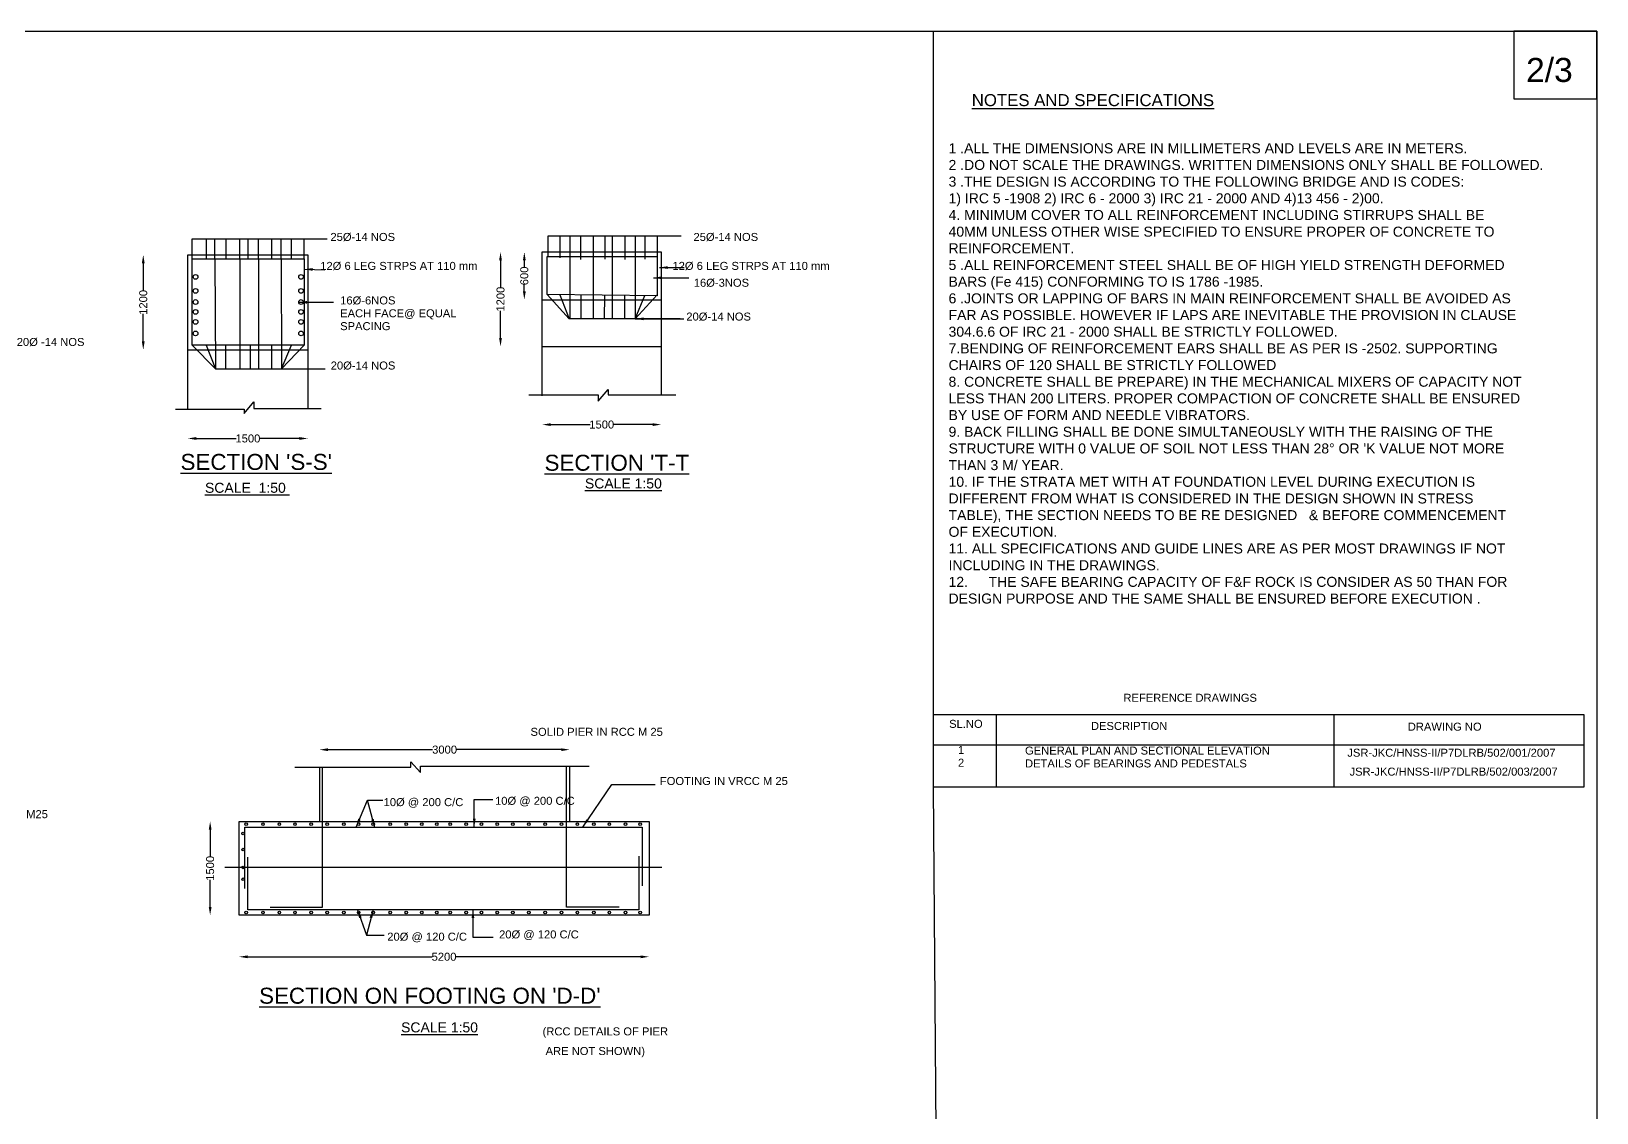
# Model space of a CAD drawing. Header units: millimetres. Extents: x -29137 to 12827, y 59507 to 86532.
# Drawn here: x -6729 to 12827, y 73020 to 86532 of the extents above; entities that cross this region are included whole.
import ezdxf

# ---------------------------------------------------------------- set-up
doc = ezdxf.new("R2010")
doc.units = ezdxf.units.MM
doc.header["$MEASUREMENT"] = 0
doc.layers.add('DRAWING', color=2, linetype='Continuous')
doc.layers.add('TEXT', color=7, linetype='Continuous')
doc.styles.get("Standard").update_dxf_attribs({"font": 'arial.ttf', "height": 100})
doc.dimstyles.get("Standard").update_dxf_attribs({"dimtxt": 100, "dimasz": 105, "dimexe": 0.18, "dimexo": 0.0625, "dimgap": 0.09, "dimtad": 0, "dimdec": 0, "dimzin": 0, "dimdsep": 46, "dimtxsty": 'Standard', "dimcen": 0.09, "dimse1": 1, "dimse2": 1, "dimadec": 0, "dimazin": 0, "dimtfac": 1, "dimtdec": 0, "dimtofl": 0, "dimtmove": 0, "dimatfit": 3, "dimfxl": 1, "dimtolj": 1, "dimtzin": 0, "dimarcsym": 0})

# ---------------------------------------------------------------- blocks, each defined once
blk = doc.blocks.new('*D77')
at = {"layer": 'Defpoints', "color": 0, "transparency": 16777216}
for p in [(-4773, 83739), (-5330, 82552), (-4773, 82552)]:
    blk.add_point(p, dxfattribs=at)
at = {"layer": 'TEXT', "color": 0, "lineweight": -2, "transparency": 16777216}
for p, q in [((-5330, 83634), (-5330, 83290)), ((-5330, 82657), (-5330, 83001))]:
    blk.add_line(p, q, dxfattribs=at)
at = {"layer": 'TEXT', "color": 0, "transparency": 16777216}
for points in [[(-5348, 83634), (-5313, 83634), (-5330, 83739)], [(-5348, 82657), (-5313, 82657), (-5330, 82552)]]:
    blk.add_solid(points, dxfattribs=at)
at = {"layer": 'TEXT', "color": 0, "transparency": 16777216, "insert": (-5330, 83145), "char_height": 100, "attachment_point": 5, "rotation": 90}
blk.add_mtext('\\A1;1200', dxfattribs=at)
blk = doc.blocks.new('*D78')
at = {"layer": 'Defpoints', "color": 0, "transparency": 16777216}
for p in [(-4773, 81812), (-3274, 81812), (-3274, 81444)]:
    blk.add_point(p, dxfattribs=at)
at = {"layer": 'TEXT', "color": 0, "lineweight": -2, "transparency": 16777216}
for p, q in [((-4668, 81444), (-4168, 81444)), ((-3379, 81444), (-3879, 81444))]:
    blk.add_line(p, q, dxfattribs=at)
at = {"layer": 'TEXT', "color": 0, "transparency": 16777216}
for points in [[(-4668, 81462), (-4668, 81427), (-4773, 81444)], [(-3379, 81462), (-3379, 81427), (-3274, 81444)]]:
    blk.add_solid(points, dxfattribs=at)
at = {"layer": 'TEXT', "color": 0, "transparency": 16777216, "insert": (-4023, 81444), "char_height": 100, "attachment_point": 5}
blk.add_mtext('\\A1;1500', dxfattribs=at)
blk = doc.blocks.new('*D79')
at = {"layer": 'Defpoints', "color": 0, "transparency": 16777216}
for p in [(-349, 83774), (-867, 82595), (-345, 82595)]:
    blk.add_point(p, dxfattribs=at)
at = {"layer": 'TEXT', "color": 0, "lineweight": -2, "transparency": 16777216}
for p, q in [((-867, 83669), (-867, 83329)), ((-867, 82700), (-867, 83040))]:
    blk.add_line(p, q, dxfattribs=at)
at = {"layer": 'TEXT', "color": 0, "transparency": 16777216}
for points in [[(-885, 83669), (-850, 83669), (-867, 83774)], [(-885, 82700), (-850, 82700), (-867, 82595)]]:
    blk.add_solid(points, dxfattribs=at)
at = {"layer": 'TEXT', "color": 0, "transparency": 16777216, "insert": (-867, 83185), "char_height": 100, "attachment_point": 5, "rotation": 90}
blk.add_mtext('\\A1;1200', dxfattribs=at)
blk = doc.blocks.new('*D80')
at = {"layer": 'Defpoints', "color": 0, "transparency": 16777216}
for p in [(-349, 83774), (-570, 83178), (-345, 83178)]:
    blk.add_point(p, dxfattribs=at)
at = {"layer": 'TEXT', "color": 0, "lineweight": -2, "transparency": 16777216}
for p, q in [((-570, 83669), (-570, 83587)), ((-570, 83283), (-570, 83366))]:
    blk.add_line(p, q, dxfattribs=at)
at = {"layer": 'TEXT', "color": 0, "transparency": 16777216}
for points in [[(-587, 83669), (-552, 83669), (-570, 83774)], [(-587, 83283), (-552, 83283), (-570, 83178)]]:
    blk.add_solid(points, dxfattribs=at)
at = {"layer": 'TEXT', "color": 0, "transparency": 16777216, "insert": (-570, 83476), "char_height": 100, "attachment_point": 5, "rotation": 90}
blk.add_mtext('\\A1;600', dxfattribs=at)
blk = doc.blocks.new('*D81')
at = {"layer": 'Defpoints', "color": 0, "transparency": 16777216}
for p in [(-4495, 76660), (-4133, 76660), (-4133, 75487)]:
    blk.add_point(p, dxfattribs=at)
at = {"layer": 'TEXT', "color": 0, "lineweight": -2, "transparency": 16777216}
for p, q in [((-4495, 76555), (-4495, 76218)), ((-4495, 75592), (-4495, 75929))]:
    blk.add_line(p, q, dxfattribs=at)
at = {"layer": 'TEXT', "color": 0, "transparency": 16777216}
for points in [[(-4512, 76555), (-4477, 76555), (-4495, 76660)], [(-4512, 75592), (-4477, 75592), (-4495, 75487)]]:
    blk.add_solid(points, dxfattribs=at)
at = {"layer": 'TEXT', "color": 0, "transparency": 16777216, "insert": (-4495, 76073), "char_height": 100, "attachment_point": 5, "rotation": 90}
blk.add_mtext('\\A1;1500', dxfattribs=at)
blk = doc.blocks.new('*D82')
at = {"layer": 'Defpoints', "color": 0, "transparency": 16777216}
for p in [(-4133, 75487), (988, 75487), (988, 74968)]:
    blk.add_point(p, dxfattribs=at)
at = {"layer": 'TEXT', "color": 0, "lineweight": -2, "transparency": 16777216}
for p, q in [((-4028, 74968), (-1722, 74968)), ((883, 74968), (-1423, 74968))]:
    blk.add_line(p, q, dxfattribs=at)
at = {"layer": 'TEXT', "color": 0, "transparency": 16777216}
for points in [[(-4028, 74985), (-4028, 74950), (-4133, 74968)], [(883, 74985), (883, 74950), (988, 74968)]]:
    blk.add_solid(points, dxfattribs=at)
at = {"layer": 'TEXT', "color": 0, "transparency": 16777216, "insert": (-1573, 74968), "char_height": 100, "attachment_point": 5}
blk.add_mtext('\\A1;5200', dxfattribs=at)
blk = doc.blocks.new('*D83')
at = {"layer": 'Defpoints', "color": 0, "transparency": 16777216}
for p in [(-4, 77556), (-3129, 76660), (-4, 76660)]:
    blk.add_point(p, dxfattribs=at)
at = {"layer": 'TEXT', "color": 0, "lineweight": -2, "transparency": 16777216}
for p, q in [((-3024, 77556), (-1716, 77556)), ((-109, 77556), (-1417, 77556))]:
    blk.add_line(p, q, dxfattribs=at)
at = {"layer": 'TEXT', "color": 0, "transparency": 16777216}
for points in [[(-3024, 77573), (-3024, 77538), (-3129, 77556)], [(-109, 77573), (-109, 77538), (-4, 77556)]]:
    blk.add_solid(points, dxfattribs=at)
at = {"layer": 'TEXT', "color": 0, "transparency": 16777216, "insert": (-1566, 77556), "char_height": 100, "attachment_point": 5}
blk.add_mtext('\\A1;3000', dxfattribs=at)
blk = doc.blocks.new('*D120')
at = {"layer": 'Defpoints', "color": 0, "transparency": 16777216}
for p in [(-345, 81979), (1139, 81992), (1139, 81618)]:
    blk.add_point(p, dxfattribs=at)
at = {"layer": 'TEXT', "color": 0, "lineweight": -2, "transparency": 16777216}
for p, q in [((-240, 81618), (252, 81618)), ((1034, 81618), (541, 81618))]:
    blk.add_line(p, q, dxfattribs=at)
at = {"layer": 'TEXT', "color": 0, "transparency": 16777216}
for points in [[(-240, 81635), (-240, 81600), (-345, 81618)], [(1034, 81635), (1034, 81600), (1139, 81618)]]:
    blk.add_solid(points, dxfattribs=at)
at = {"layer": 'TEXT', "color": 0, "transparency": 16777216, "insert": (397, 81618), "char_height": 100, "attachment_point": 5}
blk.add_mtext('\\A1;1500', dxfattribs=at)

msp = doc.modelspace()

# ---------------------------------------------------------------- linework, layer by layer
at = {"layer": 'DRAWING', "color": 0}
for points in [[(-29136.7, 86532.1), (12826.5, 86532.1), (12826.5, 59507.4), (-29136.7, 59507.4)], [(-4717.6, 83688), (-3318.9, 83688), (-3318.9, 82611.8), (-4717.6, 82611.8)], [(-4133.1, 76659.7), (987.9, 76659.7), (987.9, 75486.8), (-4133.1, 75486.8)]]:
    msp.add_lwpolyline(points, close=True, dxfattribs=at)
for points in [[(-4717.6, 83688), (-4717.6, 83940.7), (-3032.2, 83940.7)], [(-4540.2, 83688), (-4540.2, 83940.7)], [(-4434.2, 83688), (-4434.2, 83940.7)], [(-4292.9, 83688), (-4292.9, 83940.7)], [(-4125.1, 83688), (-4125.1, 83940.7)], [(-4018.3, 83688), (-4018.3, 83940.7)], [(-3888.9, 83688), (-3888.9, 83940.7)], [(-3725.5, 83688), (-3725.5, 83940.7)], [(-3608.4, 83688), (-3608.4, 83940.7)], [(-3478.2, 83688), (-3478.2, 83940.7)], [(-3318.9, 83688), (-3318.9, 83940.7)], [(1377.8, 82939.2), (-8.7, 82939.2), (-285.3, 83242.5), (-285.3, 83709.8), (-285.3, 83718.2), (-273.7, 83718.2), (-273.7, 83975.5), (1388.2, 83975.5)], [(-124.3, 83975.5), (-124.3, 83703.3)], [(-2.4, 83975.5), (-2.4, 82939.2)], [(131, 83975.5), (131, 83680.3)], [(289.9, 83975.5), (289.9, 82939.2)], [(434.7, 83975.5), (434.7, 83685.9)], [(528.2, 83975.5), (528.2, 82939.2)], [(689.9, 83680.3), (689.9, 83975.5)], [(814.7, 83975.5), (814.7, 82939.2)], [(936.8, 83975.5), (936.8, 83683.1)], [(1090.8, 83975.5), (1090.8, 83251)], [(-4772.7, 81811.9), (-4772.7, 83738.5), (-3273.6, 83738.5), (-3273.6, 81817.5)], [(-348.7, 83774.4), (1138.7, 83774.4), (1138.7, 81985.6)], [(-345.5, 81979.2), (-345.5, 83774.4)], [(-273.7, 83718.2), (1090.8, 83718.2)], [(-4434.2, 83688), (-4426.5, 82315.1)], [(-4125.1, 83688), (-4125.1, 82315.1)], [(-3888.9, 83688), (-3888.9, 82315.1)], [(-3608.4, 83688), (-3601.9, 82315.1)], [(-345.5, 83178.4), (1138.7, 83178.4)], [(1090.8, 83251), (1090.8, 83228.7), (-285.3, 83242.5)], [(-127.1, 83240.9), (-8.7, 82939.2)], [(136.5, 83238.2), (136.5, 82939.2)], [(431.7, 82939.2), (434.7, 83235.3)], [(684.5, 82939.2), (687.5, 83232.7)], [(814.7, 82939.2), (1090.8, 83239.8)], [(814.7, 82939.2), (936.8, 83230.2)], [(-4772.7, 82551.8), (-3273.6, 82551.8)], [(-4717.6, 82611.8), (-4426.5, 82315.1), (-3058.6, 82315.1)], [(-4543.4, 82611.8), (-4426.5, 82315.1)], [(-4297.3, 82315.1), (-4297.3, 82611.8)], [(-3991.4, 82315.1), (-3991.4, 82611.8)], [(-3723.8, 82315.1), (-3723.8, 82611.8)], [(-3318.9, 82611.8), (-3601.9, 82315.1)], [(-3601.9, 82315.1), (-3480.3, 82611.8)], [(-345.5, 82595.1), (1138.7, 82595.1)], [(-513.9, 81991.7), (351.2, 81991.7), (351.2, 81909.6), (476.4, 82054.3), (476.4, 81991.7), (1324.3, 81991.7)], [(-4926.8, 81811.9), (-4070.6, 81811.9), (-4070.6, 81754.6), (-3949.6, 81900.2), (-3949.6, 81817.5), (-3106.5, 81817.5)], [(-3745.7, 75588.6), (-3090, 75588.6), (-3090, 77337.8)], [(-3437.3, 77337.8), (-1989.7, 77337.8), (-1989.7, 77404), (-1868.2, 77269.7), (-1868.2, 77348.3), (241, 77348.3)], [(-3128.7, 77337.8), (-3128.7, 76659.7)], [(614, 75587.1), (-44.4, 75587.1), (-44.4, 77348.3)], [(-4, 77348.3), (-4, 76659.7)], [(-4062.8, 75820.9), (-4062.8, 76589.2), (900.3, 76589.2), (900.3, 75855.8)], [(1148.9, 76082.5), (-4310.7, 76082.5)], [(859.5, 76225.4), (859.5, 75556.1), (-4025.9, 75556.1), (-4025.9, 76213.6)]]:
    msp.add_lwpolyline(points, dxfattribs=at)
for centre in [(-4677.5, 83462.6), (-4677.5, 83287.9), (-3359.5, 83462.6), (-3359.5, 83287.9), (-4677.5, 83149.5), (-3359.5, 83149.5), (-4677.5, 83025), (-4677.5, 82901.4), (-3359.5, 83025), (-3359.5, 82901.4), (-4677.5, 82756.1), (-3359.5, 82756.1)]:
    msp.add_circle(centre, 29.3, dxfattribs=at)
at = {"layer": 'TEXT'}
msp.add_lwpolyline([(4636.1, 64727.7), (4539.7, 77088.2), (4539.7, 86532.1)], dxfattribs=at)
at = {"layer": 'TEXT', "color": 0}
for points in [[(12826.5, 86532.1), (11790.4, 86532.1), (11790.4, 85688.9), (12826.5, 85688.9)], [(4539.7, 77996.9), (12665.3, 77996.9), (12665.3, 77088.2), (4539.7, 77088.2)]]:
    msp.add_lwpolyline(points, close=True, dxfattribs=at)
for points in [[(5326, 77996.9), (5326, 77088.2)], [(9541, 77996.9), (9541, 77088.2)], [(12665.3, 77613.6), (4539.7, 77613.6)]]:
    msp.add_lwpolyline(points, dxfattribs=at)
for centre in [(-4084.1, 76507.5), (-4043.9, 76625.2), (-3834.8, 76625.2), (-3630.4, 76625.2), (-3434.9, 76625.2), (-3233.5, 76625.2), (-3032.1, 76625.2), (-2824.8, 76625.2), (-2639.3, 76625.2), (-2458.7, 76625.2), (-2244.4, 76625.2), (-2044.4, 76625.2), (-1851.6, 76625.2), (-1664.1, 76625.2), (-1494.8, 76625.2), (-1296.5, 76625.2), (-1106.5, 76625.2), (-908, 76625.2), (-713.5, 76625.2), (-513, 76625.2), (-309.3, 76625.2), (-106.1, 76625.2), (92.3, 76625.2), (298.7, 76625.2), (492.3, 76625.2), (693.9, 76625.2), (877.3, 76625.2), (-4084.1, 76307), (-4084.1, 76084.7), (-4084.1, 75936.6), (-4043.9, 75520.9), (-3834.8, 75520.9), (-3630.4, 75520.9), (-3434.9, 75520.9), (-3233.5, 75520.9), (-3032.1, 75520.9), (-2824.8, 75520.9), (-2639.3, 75520.9), (-2458.7, 75520.9), (-2244.4, 75520.9), (-2044.4, 75520.9), (-1851.6, 75520.9), (-1664.1, 75520.9), (-1494.8, 75520.9), (-1296.5, 75520.9), (-1106.5, 75520.9), (-908, 75520.9), (-713.5, 75520.9), (-513, 75520.9), (-309.3, 75520.9), (-106.1, 75520.9), (92.3, 75520.9), (298.7, 75520.9), (492.3, 75520.9), (693.9, 75520.9), (877.3, 75520.9)]:
    msp.add_circle(centre, 16.2, dxfattribs=at)

# ---------------------------------------------------------------- texts
for s, height, p in [('2/3', 300, (11944.7, 85899.2)), ('%%UNOTES AND SPECIFICATIONS', 150, (5019.8, 85597.1)), ('25Ø-14 NOS', 100, (-2992, 83912.6)), ('25Ø-14 NOS', 100, (1543.5, 83912.6)), ('12Ø 6 LEG STRPS AT 110 mm ', 100, (-3119.2, 83550.7)), ('12Ø 6 LEG STRPS AT 110 mm ', 100, (1280.4, 83550.7)), ('16Ø-3NOS ', 100, (1546.8, 83340.1)), ('16Ø-6NOS ', 100, (-2870.7, 83119.3)), ('EACH FACE@ EQUAL', 100, (-2870.7, 82958.6)), ('20Ø-14 NOS', 100, (1453.8, 82917.5)), ('SPACING ', 100, (-2870.7, 82798)), ('20Ø -14 NOS', 100, (-6910.8, 82600.2)), ('20Ø-14 NOS', 100, (-2988.2, 82306)), ("%%USECTION 'S-S'", 200, (-4864.9, 81051.5)), ("%%USECTION 'T-T", 200, (-317.5, 81041.1)), ('%%USCALE  1:50 ', 125, (-4559.3, 80765.6)), ('%%USCALE 1:50', 125, (187.2, 80819.8)), ('REFERENCE DRAWINGS', 100, (6913.9, 78154.4)), ('SL.NO', 100, (4736.6, 77828.6)), ('DESCRIPTION ', 100, (6508.4, 77802.1)), ('DRAWING NO', 100, (10466.4, 77793.3)), ('SOLID PIER IN RCC M 25', 100, (-492.5, 77728.8)), ('2', 100, (4847.8, 77343)), ('1', 100, (4847.8, 77503.6)), ('GENERAL PLAN AND SECTIONAL ELEVATION', 100, (5684.9, 77494.5)), ('JSR-JKC/HNSS-II/P7DLRB/502/001/2007', 100, (9711.4, 77467.6)), ('DETAILS OF BEARINGS AND PEDESTALS', 100, (5684.9, 77333.8)), ('JSR-JKC/HNSS-II/P7DLRB/502/003/2007', 100, (9738.9, 77231.5)), ('FOOTING IN VRCC M 25 ', 100, (1123.3, 77114.4)), ('10Ø @ 200 C/C', 100, (-2327.8, 76850.4)), ('10Ø @ 200 C/C', 100, (-935.7, 76866.9)), ('FOOTING IN VRCC M25', 100, (-8081.2, 76700)), ('20Ø @ 120 C/C', 100, (-885.3, 75197.4)), ('20Ø @ 120 C/C', 100, (-2282, 75169.1)), ("%%USECTION ON FOOTING ON 'D-D'", 200, (-3883.4, 74381.6)), ('%%USCALE 1:50', 125, (-2109.6, 74023.4)), ('(RCC DETAILS OF PIER ', 100, (-342, 73985.7)), ('ARE NOT SHOWN)', 100, (-304.3, 73740.6))]:
    msp.add_text(s, height=height, dxfattribs=at).set_placement(p)
at = {"layer": 'TEXT', "color": 0, "insert": (4729.8, 85133.1), "char_height": 125, "width": 7192.15, "attachment_point": 1}
msp.add_mtext("1 .ALL THE DIMENSIONS ARE IN MILLIMETERS AND LEVELS ARE IN METERS. \\P2 .DO NOT SCALE THE DRAWINGS. WRITTEN DIMENSIONS ONLY SHALL BE FOLLOWED. \\P3 .THE DESIGN IS ACCORDING TO THE FOLLOWING BRIDGE AND IS CODES: \\P1) IRC 5 -1908 2) IRC 6 - 2000 3) IRC 21 - 2000 AND 4)13 456 - 2)00. \\P4. MINIMUM COVER TO ALL REINFORCEMENT INCLUDING STIRRUPS SHALL BE 40MM UNLESS OTHER WISE SPECIFIED TO ENSURE PROPER OF CONCRETE TO REINFORCEMENT. \\P5 .ALL REINFORCEMENT STEEL SHALL BE OF HIGH YIELD STRENGTH DEFORMED BARS (Fe 415) CONFORMING TO IS 1786 -1985. \\P6 .JOINTS OR LAPPING OF BARS IN MAIN REINFORCEMENT SHALL BE AVOIDED AS FAR AS POSSIBLE. HOWEVER IF LAPS ARE INEVITABLE THE PROVISION IN CLAUSE 304.6.6 OF IRC 21 - 2000 SHALL BE STRICTLY FOLLOWED. \\P7.BENDING OF REINFORCEMENT EARS SHALL BE AS PER IS -2502. SUPPORTING CHAIRS OF 120 SHALL BE STRICTLY FOLLOWED \\P8. CONCRETE SHALL BE PREPARE) IN THE MECHANICAL MIXERS OF CAPACITY NOT LESS THAN 200 LITERS. PROPER COMPACTION OF CONCRETE SHALL BE ENSURED BY USE OF FORM AND NEEDLE VIBRATORS. \\P9. BACK FILLING SHALL BE DONE SIMULTANEOUSLY WITH THE RAISING OF THE STRUCTURE WITH 0 VALUE OF SOIL NOT LESS THAN 28° OR 'K VALUE NOT MORE THAN 3 M/ YEAR. \\P10. IF THE STRATA MET WITH AT FOUNDATION LEVEL DURING EXECUTION IS DIFFERENT FROM WHAT IS CONSIDERED IN THE DESIGN SHOWN IN STRESS TABLE), THE SECTION NEEDS TO BE RE DESIGNED   & BEFORE COMMENCEMENT OF EXECUTION. \\P11. ALL SPECIFICATIONS AND GUIDE LINES ARE AS PER MOST DRAWINGS IF NOT INCLUDING IN THE DRAWINGS.\\P12.^ITHE SAFE BEARING CAPACITY OF F&F ROCK IS CONSIDER AS 50 THAN FOR DESIGN PURPOSE AND THE SAME SHALL BE ENSURED BEFORE EXECUTION . ", dxfattribs=at)

# ---------------------------------------------------------------- dimensions: what is measured, and where the dimension line sits
at = {"layer": 'TEXT', "color": 0}
for base, p1, p2, text, picture, middle in [((-5330.4, 82551.8), (-4772.7, 83738.5), (-4772.7, 82551.8), '1200', '*D77', (-5330.4, 83145.2)), ((-867.2, 82595.1), (-348.7, 83774.4), (-345.5, 82595.1), '1200', '*D79', (-867.2, 83184.8)), ((-570, 83178.4), (-348.7, 83774.4), (-345.5, 83178.4), '600', '*D80', (-570, 83476.4)), ((-4494.7, 76659.7), (-4133.1, 75486.8), (-4133.1, 76659.7), '1500', '*D81', (-4494.7, 76073.2))]:
    dim = msp.add_linear_dim(base=base, p1=p1, p2=p2, angle=90, text=text, dimstyle='Standard', dxfattribs=at)
    dim.commit()
    dim.dimension.update_dxf_attribs({"geometry": picture, "text_midpoint": middle})
for base, p1, p2, text, picture, middle in [((1138.7, 81617.7), (-345.5, 81979.2), (1138.7, 81991.7), '1500', '*D120', (396.6, 81617.7)), ((-3273.6, 81444.3), (-4772.7, 81811.9), (-3273.6, 81811.9), '1500', '*D78', (-4023.2, 81444.3)), ((-4, 77555.7), (-3128.7, 76659.7), (-4, 76659.7), '3000', '*D83', (-1566.3, 77555.7)), ((987.9, 74967.6), (-4133.1, 75486.8), (987.9, 75486.8), '5200', '*D82', (-1572.6, 74967.6))]:
    dim = msp.add_linear_dim(base=base, p1=p1, p2=p2, text=text, dimstyle='Standard', dxfattribs=at)
    dim.commit()
    dim.dimension.update_dxf_attribs({"geometry": picture, "text_midpoint": middle})

# ---------------------------------------------------------------- leaders
for points in [[(-3318.9, 83559.7), (-3060.7, 83550.7)], [(1117.2, 83579.9), (1426.7, 83579.9)], [(1044, 83451.9), (1484.6, 83451.9)], [(-3388.6, 83145.9), (-2955.7, 83145.9)], [(814.7, 82939.2), (1422.2, 82939.2)], [(159.5, 76589.2), (524.1, 77122.4), (1063, 77122.4)], [(-2670.3, 76589.2), (-2530.2, 76926.3), (-2336.4, 76926.3)], [(-2437.9, 76582.9), (-2530.2, 76926.3)], [(-1195, 76589.2), (-1195, 76932.6), (-965.4, 76932.6)], [(-2652.9, 75556.1), (-2542.1, 75238.9)], [(-2458.2, 75556.1), (-2542.1, 75238.9), (-2318.9, 75238.9)], [(-1211.8, 75556.1), (-1211.8, 75213.5), (-957.3, 75213.5)]]:
    msp.add_leader(points, dimstyle='Standard', override={"dimgap": 0.09, "dimtad": 0}, dxfattribs=at)

doc.saveas('drawing.dxf')
